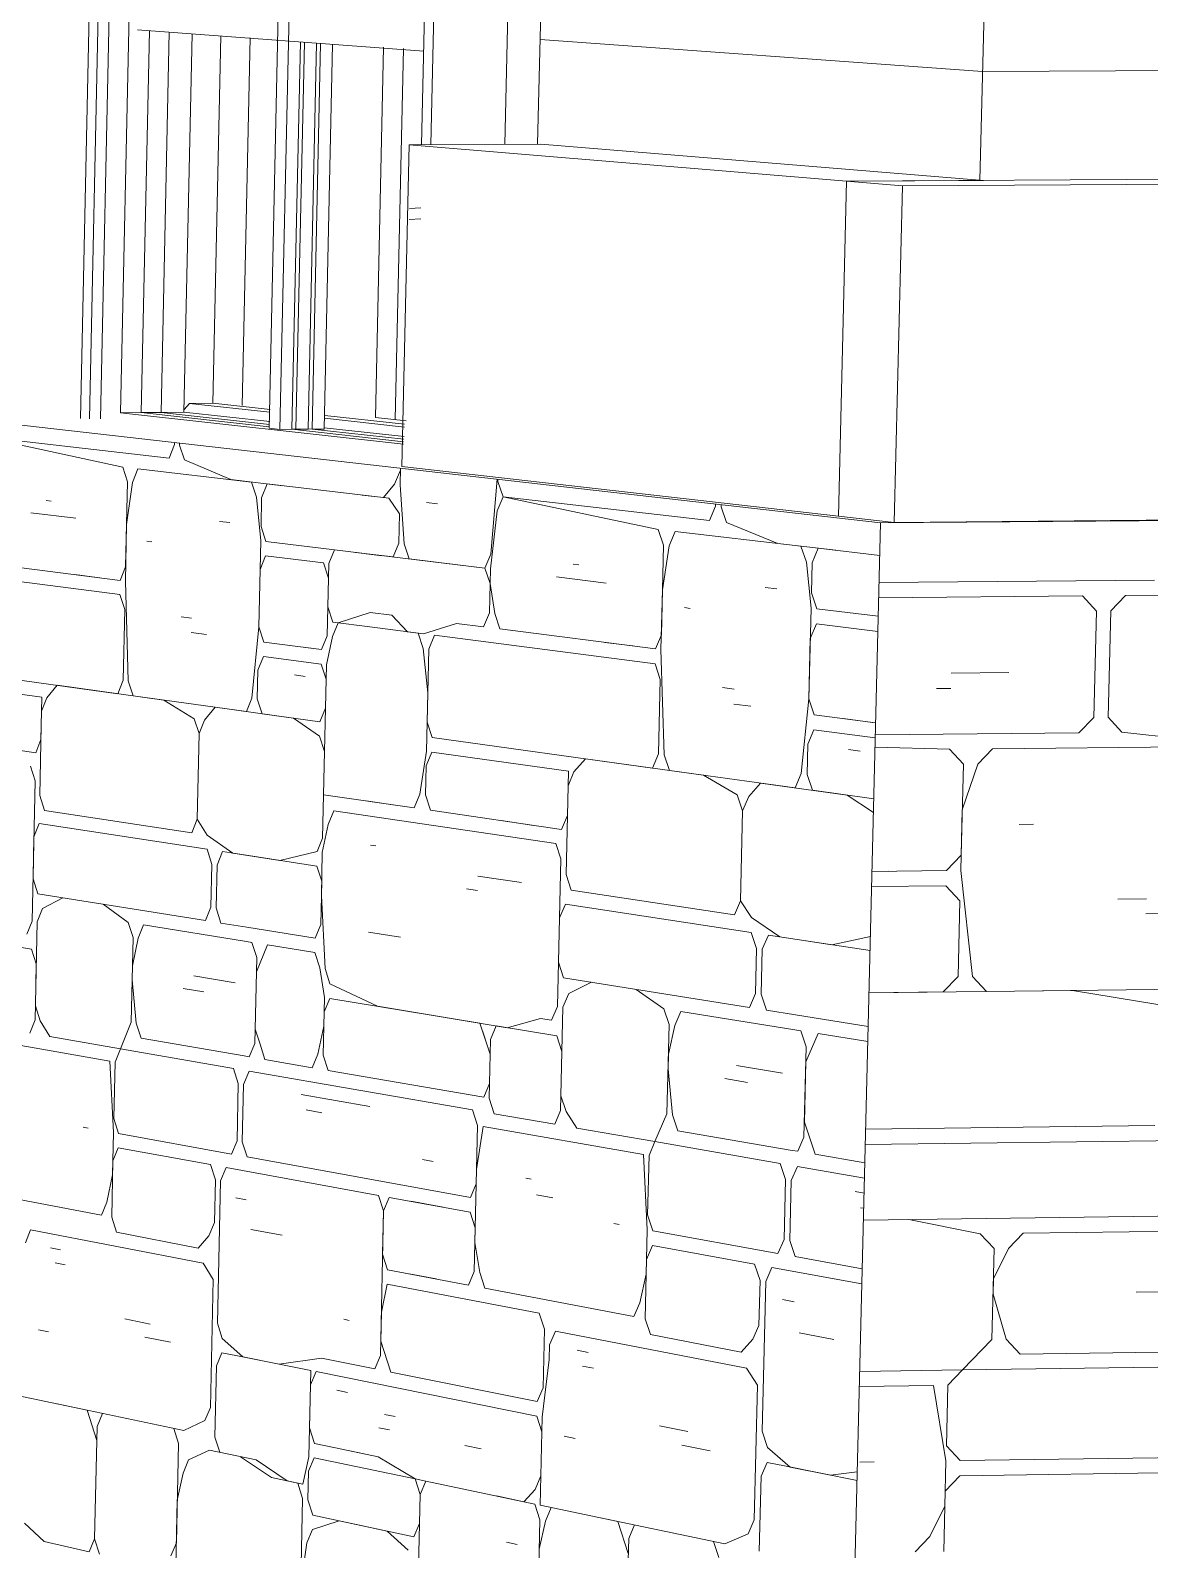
# Model space of a CAD drawing. Header units: inches. Extents: x 205 to 211, y -138 to -29.
# Drawn here: x 208.9598 to 209.0081, y -73.0404 to -72.9749 of the extents above; entities that cross this region are included whole.
import ezdxf

# ---------------------------------------------------------------- set-up
doc = ezdxf.new("R2010")
doc.units = ezdxf.units.IN
doc.header["$MEASUREMENT"] = 0
for name, color, linetype, lineweight in [('A-GLAZ', 151, 'Continuous', 13), ('A-WALL', 113, 'Continuous', 13), ('A-WALL-PATT', 111, 'Continuous', 13), ('L-SITE-WALL', 31, 'Continuous', 13)]:
    doc.layers.add(name, color=color, linetype=linetype, lineweight=lineweight)

# ---------------------------------------------------------------- blocks, each defined once
blk = doc.blocks.new('FP_103-160')
at = {"layer": 'A-WALL-PATT', "lineweight": 9}
for p, q in [((72.045843, -72.992413), (72.053883, -72.993341)), ((72.051887, -72.993724), (72.045843, -72.992413)), ((72.054118, -72.992752), (72.053883, -72.993341)), ((72.05412, -72.992668), (72.054118, -72.992752)), ((72.054341, -72.992694), (72.05434, -72.992777)), ((72.05434, -72.992777), (72.054548, -72.993418)), ((72.051887, -72.993724), (72.052094, -72.994361)), ((72.052313, -72.994387), (72.052546, -72.993801)), ((72.057439, -72.994372), (72.052546, -72.993801)), ((72.054548, -72.993418), (72.056542, -72.994267)), ((72.063856, -72.993777), (72.06384, -72.99449)), ((72.063856, -72.993777), (72.063854, -72.993862)), ((72.052015, -72.99803), (72.052094, -72.994361)), ((72.052313, -72.994387), (72.052054, -72.996196)), ((72.056542, -72.994267), (72.058793, -72.99453)), ((72.057439, -72.994372), (72.057651, -72.995018)), ((72.057876, -72.995045), (72.058115, -72.994451)), ((72.058115, -72.994451), (72.063364, -72.995064)), ((72.063133, -72.995037), (72.063609, -72.994464)), ((72.063854, -72.993862), (72.063609, -72.994464)), ((72.06384, -72.99449), (72.064015, -72.99703)), ((72.068026, -72.994251), (72.06775, -72.997481)), ((72.068058, -72.994342), (72.06806, -72.994255)), ((72.068279, -72.995003), (72.068058, -72.994342)), ((72.057835, -72.996903), (72.057651, -72.995018)), ((72.057849, -72.996284), (72.057876, -72.995045)), ((72.062212, -72.99493), (72.063133, -72.995037)), ((72.063364, -72.995064), (72.063812, -72.995746)), ((72.068029, -72.995609), (72.068279, -72.995003)), ((72.068279, -72.995003), (72.077178, -72.99603)), ((72.074967, -72.99642), (72.068279, -72.995003)), ((72.047923, -72.99569), (72.04987, -72.995929)), ((72.048583, -72.995163), (72.048799, -72.995189)), ((72.063812, -72.995746), (72.063783, -72.997002)), ((72.064985, -72.995254), (72.065451, -72.995308)), ((72.068029, -72.995609), (72.067735, -72.998115)), ((72.077439, -72.995411), (72.077178, -72.99603)), ((72.077441, -72.995323), (72.077439, -72.995411)), ((72.077687, -72.995351), (72.077685, -72.995439)), ((72.077685, -72.995439), (72.077915, -72.996115)), ((72.052054, -72.996196), (72.052002, -72.998641)), ((72.056054, -72.996067), (72.056501, -72.996121)), ((72.057849, -72.996284), (72.05806, -72.996931)), ((72.074967, -72.99642), (72.075194, -72.997091)), ((72.077915, -72.996115), (72.080124, -72.997022)), ((72.052921, -72.996916), (72.053141, -72.996943)), ((72.057753, -73.000618), (72.057835, -72.996903)), ((72.05806, -72.996931), (72.061011, -72.997292)), ((72.063783, -72.997002), (72.063538, -72.997601)), ((72.064015, -72.99703), (72.064232, -72.997686)), ((72.075103, -73.000951), (72.075194, -72.997091)), ((72.075438, -72.99712), (72.075696, -72.996505)), ((72.081119, -72.997138), (72.075696, -72.996505)), ((72.080124, -72.997022), (72.08262, -72.997313)), ((72.057808, -72.998142), (72.058047, -72.99755)), ((72.06054, -72.997859), (72.058047, -72.99755)), ((72.061011, -72.997292), (72.060769, -72.997887)), ((72.0675, -72.998086), (72.061011, -72.997292)), ((72.063538, -72.997601), (72.061926, -72.997404)), ((72.062386, -72.99746), (72.063076, -72.997545)), ((72.064232, -72.997686), (72.0675, -72.998086)), ((72.0675, -72.998086), (72.06775, -72.997481)), ((72.075438, -72.99712), (72.075149, -72.999022)), ((72.081119, -72.997138), (72.081352, -72.997819)), ((72.081602, -72.997849), (72.081868, -72.997226)), ((72.081868, -72.997226), (72.084517, -72.997535)), ((72.043174, -72.998113), (72.051769, -72.999224)), ((72.04573, -72.997839), (72.051782, -72.998613)), ((72.049819, -72.998362), (72.050908, -72.998501)), ((72.052015, -72.99803), (72.051782, -72.998613)), ((72.057808, -72.998142), (72.057753, -73.000618)), ((72.06054, -72.997859), (72.060755, -72.998511)), ((72.060769, -72.997887), (72.060741, -72.999134)), ((72.065627, -72.997857), (72.066327, -72.997942)), ((72.067721, -72.998748), (72.0675, -72.998086)), ((72.067735, -72.998115), (72.067721, -72.998748)), ((72.071307, -72.997912), (72.071547, -72.997941)), ((72.081555, -72.999805), (72.081352, -72.997819)), ((72.081571, -72.999153), (72.081602, -72.997849)), ((72.052002, -72.998641), (72.052129, -73.002948)), ((72.060699, -73.001003), (72.060755, -72.998511)), ((72.060741, -72.999134), (72.060755, -72.998511)), ((72.067706, -72.999381), (72.067721, -72.998748)), ((72.067721, -72.998748), (72.067927, -73.000043)), ((72.070577, -72.998462), (72.072731, -72.998726)), ((72.075149, -72.999022), (72.075088, -73.001594)), ((72.079581, -72.998913), (72.080076, -72.998973)), ((72.051769, -72.999224), (72.051976, -72.999863)), ((72.060741, -72.999134), (72.060727, -72.999757)), ((72.067706, -72.999381), (72.067691, -73.000013)), ((72.081571, -72.999153), (72.081805, -72.999836)), ((72.05191, -73.002918), (72.051976, -72.999863)), ((72.054402, -73.00018), (72.054846, -73.000238)), ((72.060727, -72.999757), (72.060941, -73.00041)), ((72.06117, -73.000439), (72.062559, -72.999992)), ((72.062559, -72.999992), (72.063481, -73.00011)), ((72.063481, -73.00011), (72.064161, -73.000826)), ((72.067691, -73.000013), (72.067442, -73.000616)), ((72.067927, -73.000043), (72.068148, -73.000706)), ((72.076108, -72.999785), (72.076352, -72.999816)), ((72.08146, -73.003717), (72.081555, -72.999805)), ((72.081805, -72.999836), (72.084453, -73.00016)), ((72.054832, -73.000853), (72.0555, -73.000942)), ((72.05746, -73.003682), (72.057753, -73.000618)), ((72.057753, -73.000618), (72.057965, -73.001267)), ((72.060457, -73.001596), (72.060699, -73.001003)), ((72.060927, -73.001033), (72.060671, -73.002249)), ((72.060927, -73.001033), (72.06117, -73.000439)), ((72.060941, -73.00041), (72.062545, -73.000617)), ((72.064857, -73.000916), (72.062545, -73.000617)), ((72.064161, -73.000826), (72.064625, -73.000886)), ((72.064625, -73.000886), (72.064843, -73.001545)), ((72.06627, -73.000466), (72.064857, -73.000916)), ((72.065075, -73.001575), (72.065322, -73.000976)), ((72.065322, -73.000976), (72.07483, -73.002206)), ((72.067442, -73.000616), (72.06627, -73.000466)), ((72.068148, -73.000706), (72.074845, -73.001563)), ((72.075103, -73.000951), (72.074845, -73.001563)), ((72.081523, -73.00111), (72.081789, -73.000488)), ((72.084437, -73.000816), (72.081789, -73.000488)), ((72.057965, -73.001267), (72.060457, -73.001596)), ((72.059094, -73.001416), (72.06023, -73.001566)), ((72.064843, -73.001545), (72.065032, -73.003462)), ((72.065075, -73.001575), (72.065004, -73.00472)), ((72.072671, -73.001285), (72.073876, -73.001439)), ((72.075088, -73.001594), (72.075224, -73.006127)), ((72.081523, -73.00111), (72.08146, -73.003717)), ((72.043088, -73.002304), (72.051678, -73.003498)), ((72.057712, -73.002475), (72.057951, -73.001886)), ((72.057951, -73.001886), (72.060443, -73.002219)), ((72.060443, -73.002219), (72.060657, -73.002872)), ((72.060671, -73.002249), (72.060547, -73.007852)), ((72.07483, -73.002206), (72.075057, -73.00288)), ((72.043076, -73.002902), (72.048404, -73.00365)), ((72.05191, -73.002918), (72.051678, -73.003498)), ((72.052129, -73.002948), (72.052336, -73.003589)), ((72.057712, -73.002475), (72.057685, -73.003712)), ((72.059293, -73.002688), (72.059747, -73.002749)), ((72.06063, -73.004118), (72.060657, -73.002872)), ((72.074981, -73.006093), (72.075057, -73.00288)), ((72.048404, -73.00365), (72.048379, -73.004862)), ((72.04862, -73.003681), (72.049065, -73.003135)), ((72.049065, -73.003135), (72.053658, -73.003773)), ((72.052336, -73.003589), (72.057222, -73.004269)), ((72.065032, -73.003462), (72.064975, -73.005977)), ((72.077745, -73.003231), (72.078237, -73.003295)), ((72.048379, -73.004862), (72.048391, -73.004256)), ((72.048391, -73.004256), (72.04862, -73.003681)), ((72.053658, -73.003773), (72.054974, -73.004573)), ((72.055419, -73.004635), (72.055879, -73.004082)), ((72.055879, -73.004082), (72.059252, -73.004551)), ((72.05746, -73.003682), (72.057222, -73.004269)), ((72.057685, -73.003712), (72.057897, -73.004362)), ((72.06063, -73.004118), (72.060388, -73.004709)), ((72.078221, -73.003943), (72.078961, -73.00404)), ((72.081131, -73.006939), (72.08146, -73.003717)), ((72.08146, -73.003717), (72.081694, -73.004401)), ((72.048379, -73.004862), (72.048315, -73.007889)), ((72.048366, -73.005467), (72.048379, -73.004862)), ((72.054974, -73.004573), (72.055183, -73.005219)), ((72.055419, -73.004635), (72.055183, -73.005219)), ((72.057897, -73.004362), (72.060388, -73.004709)), ((72.059252, -73.004551), (72.060374, -73.005331)), ((72.065004, -73.00472), (72.065222, -73.005381)), ((72.081694, -73.004401), (72.08434, -73.004751)), ((72.082946, -73.004567), (72.084206, -73.004733)), ((72.043026, -73.005295), (72.048137, -73.006041)), ((72.048366, -73.005467), (72.048137, -73.006041)), ((72.055183, -73.005219), (72.055103, -73.008908)), ((72.055183, -73.005219), (72.05517, -73.005834)), ((72.060374, -73.005331), (72.060588, -73.005985)), ((72.065222, -73.005381), (72.074724, -73.006702)), ((72.081412, -73.005671), (72.081678, -73.005053)), ((72.081678, -73.005053), (72.084324, -73.005406)), ((72.055103, -73.008908), (72.05517, -73.005834)), ((72.060574, -73.006608), (72.060588, -73.005985)), ((72.064975, -73.005977), (72.0647, -73.007829)), ((72.064961, -73.006605), (72.065208, -73.00601)), ((72.065208, -73.00601), (72.071099, -73.006837)), ((72.074981, -73.006093), (72.074724, -73.006702)), ((72.075224, -73.006126), (72.075452, -73.006803)), ((72.081412, -73.005671), (72.081381, -73.006974)), ((72.083166, -73.005908), (72.083669, -73.005976)), ((72.047909, -73.006615), (72.048112, -73.007251)), ((72.060574, -73.006608), (72.060505, -73.009719)), ((72.064947, -73.007234), (72.064961, -73.006605)), ((72.071099, -73.006837), (72.07107, -73.008111)), ((72.071085, -73.007474), (72.071338, -73.00687)), ((72.071338, -73.00687), (72.071832, -73.0063)), ((72.071832, -73.0063), (72.076916, -73.007007)), ((72.075452, -73.006803), (72.080866, -73.007556)), ((72.081131, -73.006939), (72.080866, -73.007556)), ((72.048112, -73.007251), (72.047985, -73.013298)), ((72.064947, -73.007234), (72.064932, -73.007862)), ((72.07107, -73.008111), (72.071085, -73.007474)), ((72.076916, -73.007007), (72.078374, -73.007858)), ((72.078867, -73.007928), (72.079377, -73.007349)), ((72.079377, -73.007349), (72.083118, -73.007869)), ((72.081381, -73.006974), (72.081614, -73.00766)), ((72.048315, -73.007889), (72.048518, -73.008527)), ((72.060547, -73.007852), (72.064454, -73.008423)), ((72.062377, -73.00812), (72.063529, -73.008288)), ((72.064454, -73.008423), (72.0647, -73.007829)), ((72.064932, -73.007862), (72.065151, -73.008524)), ((72.07107, -73.008111), (72.070996, -73.011294)), ((72.071055, -73.008747), (72.07107, -73.008111)), ((72.078374, -73.007858), (72.078605, -73.00854)), ((72.078867, -73.007928), (72.078605, -73.00854)), ((72.081614, -73.00766), (72.084259, -73.008027)), ((72.083118, -73.007869), (72.084245, -73.008621)), ((72.048518, -73.008527), (72.054867, -73.009489)), ((72.060989, -73.008542), (72.060747, -73.009131)), ((72.070549, -73.00995), (72.060989, -73.008542)), ((72.065151, -73.008524), (72.070802, -73.009349)), ((72.071055, -73.008747), (72.070802, -73.009349)), ((72.078605, -73.00854), (72.078512, -73.012422)), ((72.078605, -73.00854), (72.07859, -73.009187)), ((72.048289, -73.009099), (72.048061, -73.009671)), ((72.048289, -73.009099), (72.055521, -73.010205)), ((72.054867, -73.009489), (72.055103, -73.008908)), ((72.055103, -73.008908), (72.055535, -73.00959)), ((72.060747, -73.009131), (72.060491, -73.010341)), ((72.068194, -73.008969), (72.069613, -73.009176)), ((72.078512, -73.012422), (72.07859, -73.009187)), ((72.048061, -73.009671), (72.048023, -73.011485)), ((72.055521, -73.010205), (72.055731, -73.010854)), ((72.055535, -73.00959), (72.056638, -73.010376)), ((72.060505, -73.009719), (72.060263, -73.010306)), ((72.062565, -73.010028), (72.062795, -73.010063)), ((72.070549, -73.00995), (72.070772, -73.010622)), ((72.055731, -73.010854), (72.055691, -73.0127)), ((72.055954, -73.010889), (72.056191, -73.010307)), ((72.056191, -73.010307), (72.057311, -73.010478)), ((72.056638, -73.010376), (72.058662, -73.010685)), ((72.06025, -73.010928), (72.057311, -73.010478)), ((72.058662, -73.010685), (72.060263, -73.010306)), ((72.060491, -73.010341), (72.060449, -73.012206)), ((72.070772, -73.010622), (72.070624, -73.016979)), ((72.048023, -73.011485), (72.048225, -73.012124)), ((72.055954, -73.010889), (72.055914, -73.012735)), ((72.06025, -73.010928), (72.060463, -73.011584)), ((72.067196, -73.011357), (72.06908, -73.011642)), ((72.070996, -73.011294), (72.071219, -73.011966)), ((72.055454, -73.013279), (72.048225, -73.012124)), ((72.060422, -73.013449), (72.060463, -73.011584)), ((72.066712, -73.011916), (72.067181, -73.011988)), ((72.071219, -73.011966), (72.07825, -73.013031)), ((72.0482, -73.013333), (72.048428, -73.012763)), ((72.048428, -73.012763), (72.049306, -73.012296)), ((72.051045, -73.012574), (72.052126, -73.013359)), ((72.055454, -73.013279), (72.055691, -73.0127)), ((72.055914, -73.012735), (72.056123, -73.013386)), ((72.060449, -73.012206), (72.060608, -73.015351)), ((72.070966, -73.012566), (72.070713, -73.013166)), ((72.070966, -73.012566), (72.078974, -73.013791)), ((72.07825, -73.013031), (72.078512, -73.012422)), ((72.078512, -73.012422), (72.07899, -73.013143)), ((72.047757, -73.013867), (72.047985, -73.013298)), ((72.0482, -73.013333), (72.048111, -73.017564)), ((72.052126, -73.013359), (72.052332, -73.014005)), ((72.052552, -73.014041), (72.052785, -73.013466)), ((72.052785, -73.013466), (72.057229, -73.014182)), ((72.056123, -73.013386), (72.057243, -73.013565)), ((72.060422, -73.013449), (72.06018, -73.014035)), ((72.070713, -73.013166), (72.070668, -73.015073)), ((72.07899, -73.013143), (72.080212, -73.01398)), ((72.045604, -73.014117), (72.047959, -73.014507)), ((72.052254, -73.017665), (72.052332, -73.014005)), ((72.052552, -73.014041), (72.052306, -73.015225)), ((72.057243, -73.013565), (72.06018, -73.014035)), ((72.06248, -73.013776), (72.063863, -73.013995)), ((72.078974, -73.013791), (72.079205, -73.014476)), ((72.079453, -73.014514), (72.079716, -73.013904)), ((72.079716, -73.013904), (72.080958, -73.014094)), ((72.080212, -73.01398), (72.082456, -73.014323)), ((72.084099, -73.014574), (72.080958, -73.014094)), ((72.082456, -73.014323), (72.084114, -73.013964)), ((72.047959, -73.014507), (72.048162, -73.015147)), ((72.057454, -73.014218), (72.057229, -73.014182)), ((72.057454, -73.014218), (72.057665, -73.014872)), ((72.057652, -73.01549), (72.058129, -73.014327)), ((72.060167, -73.014656), (72.058129, -73.014327)), ((72.060167, -73.014656), (72.06038, -73.015314)), ((72.079205, -73.014476), (72.079159, -73.016418)), ((72.079453, -73.014514), (72.079406, -73.016457)), ((72.048162, -73.015147), (72.048123, -73.01696)), ((72.052306, -73.015225), (72.052293, -73.015836)), ((72.057665, -73.014872), (72.057584, -73.018577)), ((72.06058, -73.016594), (72.06038, -73.015314)), ((72.060608, -73.015351), (72.060822, -73.01601)), ((72.070668, -73.015073), (72.070892, -73.015747)), ((72.052293, -73.015836), (72.052473, -73.017703)), ((72.054956, -73.015664), (72.05674, -73.015959)), ((72.057597, -73.017959), (72.057652, -73.01549)), ((72.060822, -73.01601), (72.06287, -73.016973)), ((72.078896, -73.017026), (72.070892, -73.015747)), ((72.071116, -73.016421), (72.072087, -73.015938)), ((72.054499, -73.016203), (72.055387, -73.016352)), ((72.060553, -73.017837), (72.06058, -73.016594)), ((72.060566, -73.017215), (72.060808, -73.016632)), ((72.060808, -73.016632), (72.067285, -73.017703)), ((72.070862, -73.017018), (72.071116, -73.016421)), ((72.074012, -73.016245), (72.075208, -73.017081)), ((72.078896, -73.017026), (72.079159, -73.016418)), ((72.079406, -73.016457), (72.079638, -73.017144)), ((72.048123, -73.01696), (72.048326, -73.017601)), ((72.060525, -73.019079), (72.060566, -73.017215)), ((72.06287, -73.016973), (72.068462, -73.017897)), ((72.06287, -73.016973), (72.064487, -73.01724)), ((72.070371, -73.017576), (72.070624, -73.016979)), ((72.070862, -73.017018), (72.070759, -73.021466)), ((72.075208, -73.017081), (72.075436, -73.017762)), ((72.075679, -73.017802), (72.075938, -73.017198)), ((72.075938, -73.017198), (72.080863, -73.017992)), ((72.079638, -73.017144), (72.080879, -73.017343)), ((72.080879, -73.017343), (72.084018, -73.017845)), ((72.048111, -73.017564), (72.047883, -73.01813)), ((72.048326, -73.017601), (72.048745, -73.01828)), ((72.052254, -73.017665), (72.051789, -73.018809)), ((72.052473, -73.017703), (72.05268, -73.018351)), ((72.057809, -73.018615), (72.057597, -73.017959)), ((72.060297, -73.01904), (72.060553, -73.017837)), ((72.067285, -73.017703), (72.067726, -73.019043)), ((72.067285, -73.017703), (72.067506, -73.018373)), ((72.067741, -73.018412), (72.06799, -73.017819)), ((72.06799, -73.017819), (72.070594, -73.01825)), ((72.068462, -73.017897), (72.069896, -73.017498)), ((72.069896, -73.017498), (72.070371, -73.017576)), ((72.075345, -73.021612), (72.075436, -73.017762)), ((72.075679, -73.017802), (72.075406, -73.019046)), ((72.081112, -73.018033), (72.080863, -73.017992)), ((72.081112, -73.018033), (72.081345, -73.018723)), ((72.045092, -73.018248), (72.051339, -73.019341)), ((72.048745, -73.01828), (72.051789, -73.018809)), ((72.05268, -73.018351), (72.057121, -73.019116)), ((72.057584, -73.018577), (72.057345, -73.019155)), ((72.057809, -73.018615), (72.05802, -73.019271)), ((72.067683, -73.020936), (72.067741, -73.018412)), ((72.070594, -73.01825), (72.070818, -73.018925)), ((72.081345, -73.018723), (72.081251, -73.022622)), ((72.08133, -73.019373), (72.08186, -73.018153)), ((72.084002, -73.018498), (72.08186, -73.018153)), ((72.051339, -73.019341), (72.051492, -73.022422)), ((72.051557, -73.01938), (72.051505, -73.021814)), ((72.051557, -73.01938), (72.051789, -73.018809)), ((72.051789, -73.018809), (72.056659, -73.019655)), ((72.057345, -73.019155), (72.057121, -73.019116)), ((72.05802, -73.019271), (72.060056, -73.019622)), ((72.060297, -73.01904), (72.060056, -73.019622)), ((72.060525, -73.019079), (72.060739, -73.01974)), ((72.070818, -73.018925), (72.070773, -73.020831)), ((72.075406, -73.019046), (72.07539, -73.019688)), ((72.081266, -73.021972), (72.08133, -73.019373)), ((72.05687, -73.02031), (72.056659, -73.019655)), ((72.057332, -73.019772), (72.057094, -73.020349)), ((72.057332, -73.019772), (72.066964, -73.021445)), ((72.060739, -73.01974), (72.067448, -73.020896)), ((72.07539, -73.019688), (72.075588, -73.021654)), ((72.078341, -73.019531), (72.080319, -73.019858)), ((72.056816, -73.022773), (72.05687, -73.02031)), ((72.057094, -73.020349), (72.05704, -73.022814)), ((72.067448, -73.020896), (72.067697, -73.020305)), ((72.077834, -73.020095), (72.078818, -73.020259)), ((72.059574, -73.020783), (72.062542, -73.021303)), ((72.067683, -73.020936), (72.067903, -73.021608)), ((72.070773, -73.020831), (72.070997, -73.021507)), ((72.051505, -73.021814), (72.051711, -73.022462)), ((72.059788, -73.021443), (72.060469, -73.021563)), ((72.066964, -73.021445), (72.067184, -73.022116)), ((72.067903, -73.021608), (72.070506, -73.02206)), ((72.070759, -73.021466), (72.070506, -73.02206)), ((72.070997, -73.021507), (72.07146, -73.022226)), ((72.075345, -73.021612), (72.074829, -73.022811)), ((72.075588, -73.021654), (72.075816, -73.022338)), ((72.0815, -73.022664), (72.081266, -73.021972)), ((72.050184, -73.022184), (72.050401, -73.022224)), ((72.051492, -73.022422), (72.051453, -73.024247)), ((72.051711, -73.022462), (72.056578, -73.023348)), ((72.067184, -73.022116), (72.067126, -73.024636)), ((72.067419, -73.022157), (72.067141, -73.024006)), ((72.067419, -73.022157), (72.074329, -73.023367)), ((72.07146, -73.022226), (72.074829, -73.022811)), ((72.075816, -73.022338), (72.080737, -73.023186)), ((72.081251, -73.022622), (72.080986, -73.023228)), ((72.051466, -73.023639), (72.051698, -73.023071)), ((72.055672, -73.0238), (72.051698, -73.023071)), ((72.056578, -73.023348), (72.056816, -73.022773)), ((72.05704, -73.022814), (72.05725, -73.023471)), ((72.074571, -73.023409), (72.074829, -73.022811)), ((72.074829, -73.022811), (72.080224, -73.023748)), ((72.080986, -73.023228), (72.080737, -73.023186)), ((72.0815, -73.022664), (72.081734, -73.023357)), ((72.051466, -73.023639), (72.051414, -73.026071)), ((72.055881, -73.024455), (72.055672, -73.0238)), ((72.056105, -73.024496), (72.056341, -73.023923)), ((72.056341, -73.023923), (72.062917, -73.025129)), ((72.066878, -73.025223), (72.05725, -73.023471)), ((72.064808, -73.023588), (72.065273, -73.023671)), ((72.074329, -73.023367), (72.074496, -73.026609)), ((72.074571, -73.023409), (72.074511, -73.02597)), ((72.080457, -73.02444), (72.080224, -73.023748)), ((72.08097, -73.023878), (72.080705, -73.024483)), ((72.08097, -73.023878), (72.083858, -73.024379)), ((72.081734, -73.023357), (72.083874, -73.023726)), ((72.051453, -73.024247), (72.051208, -73.025422)), ((72.055841, -73.026298), (72.055881, -73.024455)), ((72.056105, -73.024496), (72.05597, -73.030638)), ((72.067141, -73.024006), (72.067068, -73.027154)), ((72.069261, -73.024386), (72.069497, -73.024428)), ((72.080394, -73.027032), (72.080457, -73.02444)), ((72.080705, -73.024483), (72.080643, -73.027077)), ((72.045167, -73.024882), (72.050977, -73.025988)), ((72.056762, -73.025236), (72.05721, -73.025319)), ((72.062917, -73.025129), (72.063133, -73.025795)), ((72.063133, -73.025795), (72.063378, -73.025213)), ((72.063378, -73.025213), (72.066863, -73.025852)), ((72.067126, -73.024636), (72.066878, -73.025223)), ((72.06972, -73.025104), (72.070432, -73.025233)), ((72.083456, -73.024965), (72.083842, -73.025032)), ((72.051208, -73.025422), (72.050977, -73.025988)), ((72.063133, -73.025795), (72.062993, -73.032033)), ((72.063091, -73.027667), (72.063133, -73.025795)), ((72.064302, -73.025383), (72.065695, -73.025638)), ((72.066863, -73.025852), (72.067083, -73.026525)), ((72.083692, -73.025662), (72.083826, -73.025685)), ((72.051619, -73.026721), (72.051414, -73.026071)), ((72.055605, -73.026869), (72.055841, -73.026298)), ((72.067083, -73.026525), (72.06704, -73.028413)), ((72.073048, -73.026346), (72.073289, -73.02639)), ((72.074511, -73.02597), (72.074738, -73.026654)), ((72.04792, -73.026618), (72.047692, -73.027179)), ((72.055356, -73.028053), (72.04792, -73.026618)), ((72.055147, -73.027398), (72.051619, -73.026721)), ((72.055147, -73.027398), (72.055605, -73.026869)), ((72.057407, -73.026593), (72.058758, -73.026849)), ((72.067068, -73.027154), (72.067274, -73.028458)), ((72.074496, -73.026609), (72.07445, -73.028529)), ((72.074738, -73.026654), (72.08013, -73.027635)), ((72.08013, -73.027635), (72.080394, -73.027032)), ((72.080643, -73.027077), (72.080875, -73.027771)), ((72.048769, -73.027388), (72.049201, -73.027472)), ((72.063307, -73.028335), (72.063091, -73.027667)), ((72.074465, -73.027889), (72.074405, -73.030447)), ((72.074465, -73.027889), (72.074723, -73.027294)), ((72.079125, -73.028101), (72.074723, -73.027294)), ((72.083761, -73.028296), (72.080875, -73.027771)), ((72.048972, -73.028035), (72.049404, -73.028119)), ((72.055356, -73.028053), (72.055787, -73.028753)), ((72.066791, -73.028998), (72.063307, -73.028335)), ((72.064231, -73.028511), (72.065391, -73.028732)), ((72.06704, -73.028413), (72.066791, -73.028998)), ((72.067274, -73.028458), (72.067494, -73.029132)), ((72.07445, -73.028529), (72.074178, -73.029762)), ((72.079356, -73.028793), (72.079125, -73.028101)), ((72.079604, -73.028839), (72.079867, -73.028237)), ((72.079867, -73.028237), (72.083745, -73.028948)), ((72.055667, -73.034274), (72.055787, -73.028753)), ((72.063035, -73.030163), (72.063293, -73.028959)), ((72.063293, -73.028959), (72.069839, -73.030214)), ((72.067494, -73.029132), (72.073922, -73.030355)), ((72.07931, -73.030732), (72.079356, -73.028793)), ((72.079604, -73.028839), (72.079447, -73.035302)), ((72.074178, -73.029762), (72.073922, -73.030355)), ((72.080331, -73.029624), (72.080828, -73.029716)), ((72.051979, -73.030457), (72.053076, -73.030676)), ((72.061415, -73.030472), (72.061644, -73.030517)), ((72.063007, -73.03141), (72.063035, -73.030163)), ((72.069839, -73.030214), (72.070062, -73.030893)), ((72.074632, -73.031133), (72.074405, -73.030447)), ((72.048261, -73.030925), (72.048692, -73.031012)), ((72.05597, -73.030638), (72.05618, -73.031297)), ((72.070062, -73.030893), (72.070003, -73.033426)), ((72.070537, -73.030985), (72.070284, -73.031573)), ((72.078769, -73.032575), (72.070537, -73.030985)), ((72.078539, -73.031882), (72.074632, -73.031133)), ((72.079047, -73.031331), (72.07931, -73.030732)), ((72.081045, -73.03106), (72.082544, -73.031343)), ((72.052843, -73.031242), (72.053945, -73.031464)), ((72.057061, -73.032091), (72.05618, -73.031297)), ((72.063439, -73.032749), (72.063007, -73.03141)), ((72.07027, -73.032206), (72.070284, -73.031573)), ((72.071475, -73.031804), (72.071954, -73.031897)), ((72.078539, -73.031882), (72.079047, -73.031331)), ((72.05593, -73.03248), (72.055863, -73.035547)), ((72.05593, -73.03248), (72.056166, -73.031911)), ((72.056837, -73.032046), (72.056166, -73.031911)), ((72.059993, -73.032682), (72.056837, -73.032046)), ((72.058635, -73.032408), (72.057061, -73.032091)), ((72.060462, -73.032153), (72.058635, -73.032408)), ((72.060462, -73.032153), (72.062749, -73.032611)), ((72.062993, -73.032033), (72.062749, -73.032611)), ((72.069973, -73.034692), (72.07027, -73.032206)), ((72.0717, -73.032486), (72.072178, -73.03258)), ((72.05991, -73.036396), (72.059993, -73.032682)), ((72.059979, -73.033301), (72.06022, -73.032728)), ((72.06022, -73.032728), (72.069736, -73.034644)), ((72.069751, -73.034011), (72.063439, -73.032749)), ((72.078769, -73.032575), (72.079247, -73.033316)), ((72.05036, -73.034393), (72.047338, -73.033759)), ((72.059938, -73.035158), (72.059979, -73.033301)), ((72.061117, -73.033532), (72.061574, -73.033624)), ((72.070003, -73.033426), (72.069751, -73.034011)), ((72.079107, -73.039125), (72.079247, -73.033316)), ((72.04906, -73.03412), (72.054529, -73.035267)), ((72.050769, -73.035697), (72.05036, -73.034393)), ((72.055431, -73.034841), (72.055667, -73.034274)), ((72.050782, -73.035091), (72.050679, -73.039939)), ((72.050782, -73.035091), (72.051013, -73.03453)), ((72.054529, -73.035267), (72.055431, -73.034841)), ((72.063166, -73.034574), (72.063627, -73.034668)), ((72.069736, -73.034644), (72.069959, -73.035325)), ((72.069885, -73.038488), (72.069973, -73.034692)), ((72.075025, -73.035066), (72.076241, -73.03531)), ((72.054087, -73.035175), (72.054295, -73.035832)), ((72.055863, -73.035547), (72.056072, -73.036207)), ((72.059938, -73.035158), (72.060151, -73.035824)), ((72.062922, -73.03515), (72.063383, -73.035244)), ((72.069914, -73.037223), (72.069959, -73.035325)), ((72.070909, -73.035517), (72.071386, -73.035614)), ((72.079447, -73.035302), (72.079679, -73.035997)), ((72.054295, -73.035832), (72.054202, -73.040108)), ((72.055626, -73.036113), (72.054724, -73.036537)), ((72.057639, -73.036538), (72.055626, -73.036113)), ((72.056966, -73.036396), (72.0583, -73.037297)), ((72.059656, -73.037585), (72.05991, -73.036396)), ((72.060151, -73.035824), (72.061062, -73.036014)), ((72.062894, -73.036396), (72.061062, -73.036014)), ((72.061747, -73.036157), (72.062894, -73.036396)), ((72.062894, -73.036396), (72.064495, -73.037357)), ((72.066632, -73.035912), (72.067335, -73.036057)), ((72.075982, -73.035902), (72.077203, -73.036148)), ((72.080655, -73.036843), (72.079679, -73.035997)), ((72.054724, -73.036537), (72.05449, -73.037101)), ((72.057639, -73.036538), (72.058977, -73.037441)), ((72.059897, -73.037015), (72.059869, -73.038252)), ((72.059897, -73.037015), (72.060138, -73.036444)), ((72.064495, -73.037357), (72.060138, -73.036444)), ((72.079401, -73.037239), (72.079664, -73.036643)), ((72.080407, -73.036793), (72.079664, -73.036643)), ((72.083537, -73.037424), (72.080407, -73.036793)), ((72.0824, -73.037195), (72.080655, -73.036843)), ((72.083546, -73.037055), (72.0824, -73.037195)), ((72.05449, -73.037101), (72.054242, -73.038276)), ((72.0583, -73.037297), (72.05943, -73.037537)), ((72.058977, -73.037441), (72.059656, -73.037585)), ((72.05943, -73.037537), (72.059642, -73.038203)), ((72.064495, -73.037357), (72.064959, -73.037455)), ((72.064495, -73.037357), (72.064713, -73.038031)), ((72.064713, -73.038031), (72.064959, -73.037455)), ((72.069648, -73.038438), (72.064959, -73.037455)), ((72.069914, -73.037223), (72.069663, -73.037806)), ((72.079401, -73.037239), (72.079323, -73.040467)), ((72.054242, -73.038276), (72.054162, -73.041939)), ((72.059642, -73.038203), (72.059519, -73.043765)), ((72.059869, -73.038252), (72.060082, -73.038919)), ((72.064713, -73.038031), (72.064542, -73.045529)), ((72.064684, -73.039282), (72.064713, -73.038031)), ((72.067996, -73.038091), (72.069175, -73.038339)), ((72.069175, -73.038339), (72.069663, -73.037806)), ((72.060082, -73.038919), (72.064439, -73.039857)), ((72.069648, -73.038438), (72.06987, -73.03912)), ((72.073229, -73.039189), (72.069885, -73.038488)), ((72.070108, -73.03917), (72.07036, -73.038587)), ((72.07179, -73.038887), (72.077846, -73.040157)), ((72.0485, -73.04006), (72.047653, -73.039266)), ((72.059828, -73.040107), (72.060069, -73.039538)), ((72.060069, -73.039538), (72.061221, -73.039164)), ((72.061221, -73.039164), (72.063284, -73.039609)), ((72.063284, -73.039609), (72.064193, -73.040432)), ((72.064684, -73.039282), (72.064439, -73.039857)), ((72.06987, -73.03912), (72.069709, -73.046071)), ((72.070108, -73.03917), (72.069841, -73.040385)), ((72.07368, -73.040565), (72.073229, -73.039189)), ((72.073695, -73.039928), (72.073952, -73.03934)), ((72.078845, -73.039719), (72.079107, -73.039125)), ((72.050448, -73.040496), (72.0485, -73.04006)), ((72.050679, -73.039939), (72.050448, -73.040496)), ((72.050679, -73.039939), (72.050883, -73.040593)), ((72.053968, -73.040669), (72.054202, -73.040108)), ((72.059828, -73.040107), (72.05956, -73.041912)), ((72.068423, -73.040081), (72.068895, -73.040182)), ((72.073695, -73.039928), (72.073575, -73.045025)), ((72.077355, -73.040054), (72.077585, -73.040749)), ((72.077846, -73.040157), (72.078845, -73.039719))]:
    blk.add_line(p, q, dxfattribs=at)
blk = doc.blocks.new('FP_104-160')
at = {"layer": 'A-WALL-PATT', "lineweight": 9}
for p, q in [((72.084489, -72.998705), (72.096359, -72.9986)), ((72.084472, -72.999361), (72.093251, -72.999283)), ((72.093251, -72.999283), (72.093853, -72.999932)), ((72.095106, -72.999266), (72.094471, -72.999927)), ((72.095106, -72.999266), (72.102925, -72.999196)), ((72.093853, -72.999932), (72.093736, -73.004517)), ((72.094471, -72.999927), (72.094354, -73.00451)), ((72.087598, -73.002611), (72.090075, -73.002587)), ((72.086962, -73.003272), (72.087581, -73.003266)), ((72.093736, -73.004517), (72.093101, -73.005177)), ((72.094354, -73.00451), (72.094955, -73.005159)), ((72.084327, -73.005263), (72.093101, -73.005177)), ((72.094955, -73.005159), (72.100494, -73.005758)), ((72.087516, -73.005887), (72.084314, -73.005798)), ((72.087516, -73.005887), (72.088119, -73.006536)), ((72.088738, -73.00653), (72.089373, -73.005868)), ((72.102753, -73.005736), (72.089373, -73.005868)), ((72.088021, -73.010464), (72.088119, -73.006536)), ((72.088738, -73.00653), (72.08807, -73.0085)), ((72.08807, -73.0085), (72.088005, -73.011118)), ((72.090529, -73.009129), (72.091147, -73.009122)), ((72.088021, -73.010464), (72.087386, -73.011125)), ((72.084183, -73.011159), (72.087386, -73.011125)), ((72.084183, -73.011159), (72.084909, -73.011151)), ((72.088005, -73.011119), (72.088509, -73.01569)), ((72.084166, -73.011814), (72.08737, -73.011779)), ((72.08737, -73.011779), (72.087972, -73.012427)), ((72.087891, -73.015696), (72.087972, -73.012427)), ((72.094771, -73.012352), (72.096006, -73.012339)), ((72.095989, -73.012992), (72.09784, -73.012971)), ((72.087891, -73.015696), (72.087256, -73.016357)), ((72.088509, -73.015689), (72.089111, -73.016336)), ((72.084054, -73.016394), (72.092819, -73.016293)), ((72.084054, -73.016394), (72.087256, -73.016357)), ((72.089111, -73.016336), (72.102478, -73.016181)), ((72.092819, -73.016293), (72.096505, -73.016903)), ((72.083909, -73.022277), (72.096371, -73.022122)), ((72.083893, -73.022931), (72.098203, -73.022751)), ((72.098118, -73.026008), (72.083813, -73.026196)), ((72.085776, -73.02617), (72.088849, -73.026782)), ((72.088849, -73.026782), (72.089451, -73.027426)), ((72.090068, -73.027418), (72.090702, -73.026757)), ((72.090702, -73.026757), (72.102203, -73.026606)), ((72.089352, -73.031337), (72.089451, -73.027426)), ((72.090068, -73.027418), (72.089418, -73.02873)), ((72.089418, -73.02873), (72.089402, -73.029382)), ((72.089402, -73.029382), (72.08997, -73.031328)), ((72.09557, -73.029298), (72.098034, -73.029264)), ((72.089352, -73.031337), (72.088085, -73.032657)), ((72.08997, -73.031328), (72.09057, -73.031971)), ((72.09057, -73.031971), (72.102066, -73.03181)), ((72.088085, -73.032657), (72.101641, -73.032466)), ((72.083653, -73.03272), (72.088085, -73.032657)), ((72.087451, -73.033317), (72.088085, -73.032657)), ((72.083637, -73.033372), (72.086834, -73.033326)), ((72.086834, -73.033326), (72.08737, -73.036574)), ((72.087451, -73.033317), (72.087386, -73.035923)), ((72.087386, -73.035923), (72.087987, -73.036565)), ((72.087987, -73.036565), (72.101538, -73.036366)), ((72.083664, -73.036629), (72.084282, -73.036619)), ((72.08737, -73.036574), (72.087321, -73.038527)), ((72.099062, -73.037052), (72.087971, -73.037216)), ((72.087338, -73.037876), (72.087971, -73.037216)), ((72.087338, -73.037876), (72.087273, -73.040479)), ((72.087321, -73.038527), (72.086672, -73.039838)), ((72.086672, -73.039838), (72.086038, -73.040498))]:
    blk.add_line(p, q, dxfattribs=at)
blk = doc.blocks.new('FP_120-160')
at = {"layer": 'A-WALL-PATT', "lineweight": 9}
blk.add_line((72.069876, -72.975289), (72.088948, -72.976664), dxfattribs=at)
blk = doc.blocks.new('FP_121-160')
at = {"layer": 'A-WALL-PATT', "lineweight": 9}
for p, q in [((72.090202, -72.926422), (72.102016, -72.926451)), ((72.090044, -72.932729), (72.101851, -72.932746)), ((72.089887, -72.939028), (72.101687, -72.939034)), ((72.08973, -72.945319), (72.101524, -72.945314)), ((72.089573, -72.951603), (72.10136, -72.951586)), ((72.089417, -72.95788), (72.101197, -72.957851)), ((72.08926, -72.964149), (72.101034, -72.964108)), ((72.089104, -72.97041), (72.100871, -72.970358)), ((72.088948, -72.976664), (72.100708, -72.976601))]:
    blk.add_line(p, q, dxfattribs=at)
blk = doc.blocks.new('FP_133-160')
at = {"layer": 'A-WALL-PATT', "lineweight": 9}
for p, q in [((72.064742, -72.982542), (72.064247, -72.982575)), ((72.064731, -72.983014), (72.064236, -72.983047))]:
    blk.add_line(p, q, dxfattribs=at)

msp = doc.modelspace()

# ---------------------------------------------------------------- linework, layer by layer
at = {"layer": 'A-GLAZ', "lineweight": 9}
for p, q in [((208.980266, -72.979797), (208.981048, -72.945761)), ((208.961985, -72.991627), (208.962786, -72.95395)), ((208.962362, -72.991639), (208.963155, -72.954406)), ((208.977655, -72.954347), (208.977078, -72.979816)), ((208.963625, -72.954677), (208.962837, -72.991641)), ((208.963705, -72.991378), (208.964439, -72.957058)), ((208.977187, -72.957487), (208.976682, -72.979814)), ((208.96495, -72.974912), (208.964596, -72.991371)), ((208.96495, -72.974912), (208.964596, -72.991371)), ((208.964596, -72.991371), (208.96495, -72.974912)), ((208.965452, -72.991364), (208.965805, -72.974971)), ((208.966792, -72.97504), (208.966438, -72.991357)), ((208.968027, -72.975126), (208.967682, -72.990972)), ((208.969293, -72.975213), (208.968946, -72.991062)), ((208.975045, -72.975612), (208.974687, -72.991582)), ((208.974687, -72.991582), (208.975045, -72.975612)), ((208.975895, -72.975671), (208.975535, -72.991671)), ((208.966442, -72.99124), (208.966681, -72.99098)), ((208.966681, -72.99098), (208.967682, -72.990972)), ((208.966681, -72.99098), (208.970145, -72.99136)), ((208.967682, -72.990972), (208.970155, -72.991243)), ((208.963705, -72.991378), (208.964596, -72.991371)), ((208.975895, -72.992737), (208.963705, -72.991378)), ((208.964596, -72.991371), (208.966438, -72.991357)), ((208.964596, -72.991371), (208.965452, -72.991364)), ((208.964596, -72.991371), (208.970113, -72.991985)), ((208.964596, -72.991371), (208.970113, -72.991985)), ((208.970113, -72.991985), (208.964596, -72.991371)), ((208.970123, -72.991883), (208.965452, -72.991364)), ((208.966438, -72.991357), (208.970133, -72.991766)), ((208.972495, -72.991619), (208.975938, -72.991997)), ((208.972506, -72.991501), (208.975949, -72.991878)), ((208.971093, -72.992094), (208.975905, -72.992629)), ((208.971093, -72.992094), (208.975905, -72.992629)), ((208.975905, -72.992629), (208.971093, -72.992094)), ((208.975915, -72.992526), (208.97196, -72.992087)), ((208.972483, -72.992026), (208.975926, -72.992408))]:
    msp.add_line(p, q, dxfattribs=at)
at = {"layer": 'A-GLAZ'}
for p, q in [((208.970874, -72.957272), (208.970108, -72.992046)), ((208.970573, -72.992098), (208.971341, -72.957288)), ((208.964437, -72.974876), (208.976776, -72.975789)), ((208.971462, -72.975394), (208.971093, -72.992094)), ((208.971266, -72.992092), (208.971635, -72.975406)), ((208.972155, -72.975442), (208.971785, -72.992088)), ((208.971959, -72.992087), (208.972328, -72.975454)), ((208.972847, -72.97549), (208.972478, -72.992083)), ((208.970108, -72.992046), (208.970573, -72.992098)), ((208.970573, -72.992098), (208.971093, -72.992094)), ((208.971095, -72.992073), (208.971266, -72.992092)), ((208.971266, -72.992092), (208.971785, -72.992088)), ((208.971787, -72.992068), (208.971959, -72.992087)), ((208.971959, -72.992087), (208.972478, -72.992083))]:
    msp.add_line(p, q, dxfattribs=at)
at = {"layer": 'A-WALL'}
for p, q in [((209.000742, -72.981349), (209.002368, -72.916157)), ((208.982469, -72.94576), (208.981683, -72.979789)), ((208.976146, -72.979833), (208.975833, -72.993698)), ((208.981823, -72.9798), (208.976146, -72.979833)), ((208.994999, -72.981398), (208.976146, -72.979833)), ((208.981823, -72.9798), (209.000894, -72.981362)), ((208.994999, -72.981398), (209.188741, -72.980214)), ((209.195965, -72.980378), (208.997409, -72.981598)), ((208.994999, -72.981398), (209.000894, -72.981362)), ((208.994646, -72.995836), (208.994999, -72.981398)), ((208.994646, -72.995836), (208.994999, -72.981398)), ((208.994999, -72.981398), (208.997409, -72.981598)), ((208.997409, -72.981598), (208.997052, -72.996109)), ((208.975833, -72.993698), (208.994646, -72.995836)), ((208.997052, -72.996109), (209.19535, -72.994443)), ((208.994646, -72.995836), (208.997052, -72.996109))]:
    msp.add_line(p, q, dxfattribs=at)
at = {"layer": 'L-SITE-WALL'}
for p, q in [((208.996463, -72.996133), (208.933644, -72.988982)), ((208.974687, -72.991582), (208.976013, -72.991727)), ((209.195558, -72.994459), (208.996463, -72.996133)), ((208.9944, -73.080081), (208.996463, -72.996133))]:
    msp.add_line(p, q, dxfattribs=at)

# ---------------------------------------------------------------- block references
at = {"layer": 'A-WALL', "lineweight": 9}
for name in ['FP_120-160', 'FP_121-160', 'FP_133-160']:
    msp.add_blockref(name, (136.911911, 0), dxfattribs=at)
at = {"layer": 'L-SITE-WALL', "lineweight": 9}
for name in ['FP_103-160', 'FP_104-160']:
    msp.add_blockref(name, (136.911911, 0), dxfattribs=at)

doc.saveas('drawing.dxf')
